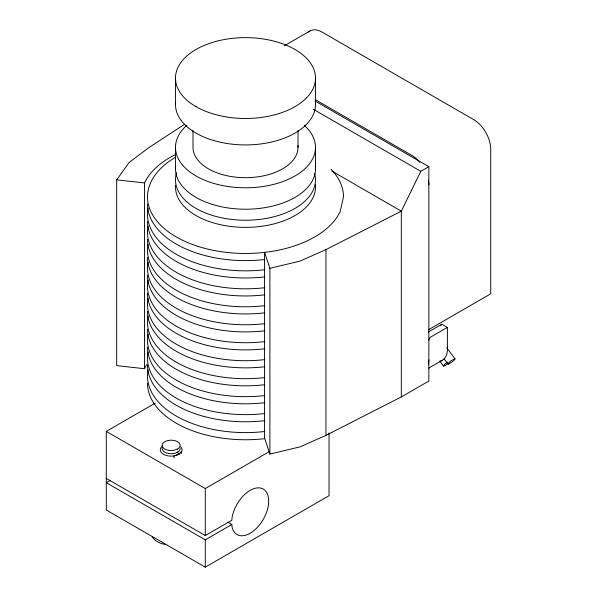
<?xml version="1.0" encoding="UTF-8"?>
<svg xmlns="http://www.w3.org/2000/svg" width="597" height="597" viewBox="0 0 597 597"><rect width="100%" height="100%" fill="white"/><g stroke="black" fill="none" stroke-linecap="round" stroke-linejoin="round"><path stroke-width="0.9" d="M181.518 453.317L181.66 451.489A10.888 6.283 0 0 0 180.578 446.72M401.311 396.93L428.847 381.028L428.847 166.675L420.803 171.324L401.311 211.159L401.311 396.93L325.969 435.385L300.06 446.862L269.889 454.078L264.553 438.011L264.553 253.173M146.922 364.26A98.012 56.588 0 0 0 144.519 368.715L116.691 365.625L116.691 179.854L129.183 162.436L149.063 147.481L184.689 124.213M440.467 325.805L441.87 324.201L447.414 327.402L447.414 349.193A24.067 13.895 60 0 1 439.541 361.222M174.1 457.772L173.966 455.936L178.846 454.31L181.66 451.489L178.846 454.31L173.966 455.936A10.888 6.283 0 0 1 161.959 453.242A10.888 6.283 0 0 1 162.809 445.825M162.451 447.16A9 5.194 0 0 0 173.473 453.526L175.667 453.026L178.943 451.108A9 5.194 0 0 0 180.145 448.511M446.578 362.737L447.496 362.088M284.359 45.782L310.074 30.94M329.037 432.825L329.037 495.697L205.278 567.15L106.273 509.987L106.273 431.392L155.295 403.094M110.296 480.369L106.273 482.689L205.278 539.852L231.815 524.524L232.203 527.711A26.253 15.156 -60 0 0 260.785 523.218A26.253 15.156 -60 0 0 260.785 488.1A26.253 15.156 -60 0 0 232.203 516.614L231.815 520.241L205.278 535.561L106.273 478.398M428.847 329.544L490.727 293.821L490.727 149.131A24.067 13.895 60 0 0 473.712 119.654L322.111 32.126A24.067 13.895 60 0 0 308.612 32.022M428.34 332.007L441.87 324.201M447.414 327.402L430.706 337.044A2.627 1.515 -60 0 0 428.847 340.26M106.273 431.392L205.278 488.555L269.568 451.436M428.706 368.133L442.429 360.207M269.889 454.078L269.889 268.307L300.06 261.09L325.969 249.613L401.311 211.159L331.895 171.085M448.638 363.998L451.839 362.08A4.358 0.731 -36.9 0 0 454.81 358.722L451.168 360.745A4.358 0.731 -36.9 0 0 448.302 363.334A4.358 0.731 -36.9 0 0 448.638 364.006M116.691 179.854L144.519 182.936A98.012 56.588 0 0 1 175.354 154.645M315.067 99.512L411.833 155.384A24.067 13.895 60 0 1 419.855 162.332M315.044 100.975L428.847 166.675M313.462 109.348L420.803 171.324M227.793 522.203L231.815 524.524M446.698 347.738L455.011 358.804M444.131 358.879L447.996 364.021M440.093 361.603L443.407 366.006M177.51 452.183L178.846 454.31M264.553 252.24L269.889 268.307M325.969 249.613L325.969 435.385M315.507 78.065L315.507 104.505M315.507 147.377L315.507 168.809M298.007 130.601L298.007 147.377M205.278 488.555L205.278 535.561M205.278 539.852L205.278 567.15M192.995 130.601L192.995 147.377A52.506 30.313 0 0 0 247.016 177.675A52.506 30.313 0 0 0 297.918 145.623M175.488 78.065L175.488 104.505M175.488 147.377L175.488 168.809M144.519 182.936L144.519 368.715M448.146 363.372A4.38 0.739 -36.9 0 1 445.452 365.282L444.041 365.991A4.38 0.739 -36.9 0 1 443.713 365.319A4.38 0.739 -36.9 0 1 446.593 362.715M428.407 180.137A24.067 13.895 60 0 1 428.847 184.854M428.847 359.909A24.067 13.895 60 0 1 428.445 363.931M314.694 173.66A70.006 40.417 0 0 1 244.733 220.226A70.006 40.417 0 0 1 176.555 172.779M315.358 184.324A70.006 40.417 0 0 1 246.262 227.367A70.006 40.417 0 0 1 175.555 185.204M304.224 125.37A70.006 40.417 0 0 1 291.426 177.884A70.006 40.417 0 0 1 199.577 177.884A70.006 40.417 0 0 1 186.771 125.37M315.358 166.175A70.006 40.417 0 0 1 246.262 209.226A70.006 40.417 0 0 1 175.555 167.056M315.358 101.871A70.006 40.417 0 0 1 246.262 144.922A70.006 40.417 0 0 1 175.555 102.751M175.346 157.369A98.012 56.588 0 0 0 197.017 246.061A98.012 56.588 0 0 0 340.171 211.532L343.506 196.883A98.012 56.588 0 0 0 331.036 169.264M264.65 259.523A98.012 56.588 0 0 1 147.489 204.032M166.07 544.591A19.597 11.313 0 0 1 152.213 536.591M264.65 269.747A98.012 56.588 0 0 1 148.056 208.174M264.65 276.896A98.012 56.588 0 0 1 147.489 221.397M264.65 287.724A98.012 56.588 0 0 1 148.056 226.144M264.65 294.866A98.012 56.588 0 0 1 147.489 239.375M264.65 305.694A98.012 56.588 0 0 1 148.056 244.121M264.65 312.843A98.012 56.588 0 0 1 147.489 257.344M264.65 323.671A98.012 56.588 0 0 1 148.056 262.09M264.65 330.813A98.012 56.588 0 0 1 147.489 275.321M264.65 341.641A98.012 56.588 0 0 1 148.056 280.068M264.65 348.79A98.012 56.588 0 0 1 147.489 293.291M264.65 359.618A98.012 56.588 0 0 1 148.056 298.045M264.65 366.759A98.012 56.588 0 0 1 147.489 311.268M264.65 377.595A98.012 56.588 0 0 1 148.056 316.014M264.65 384.737A98.012 56.588 0 0 1 147.489 329.238M264.65 395.565A98.012 56.588 0 0 1 148.056 333.992M264.65 402.714A98.012 56.588 0 0 1 147.489 347.215M264.65 413.542A98.012 56.588 0 0 1 148.056 351.961M264.65 420.684A98.012 56.588 0 0 1 147.489 365.192M264.65 431.512A98.012 56.588 0 0 1 148.056 369.939M264.65 438.661A98.012 56.588 0 0 1 147.489 383.162M177.51 449.056L173.473 450.399A9 5.194 0 0 1 162.175 444.929A9 5.194 0 0 1 174.951 440.668A9 5.194 0 0 1 177.51 449.056M195.995 106.647A70.006 40.417 0 0 0 313.119 88.528A70.006 40.417 0 0 0 227.382 39.021A70.006 40.417 0 0 0 195.995 106.647"/></g></svg>
